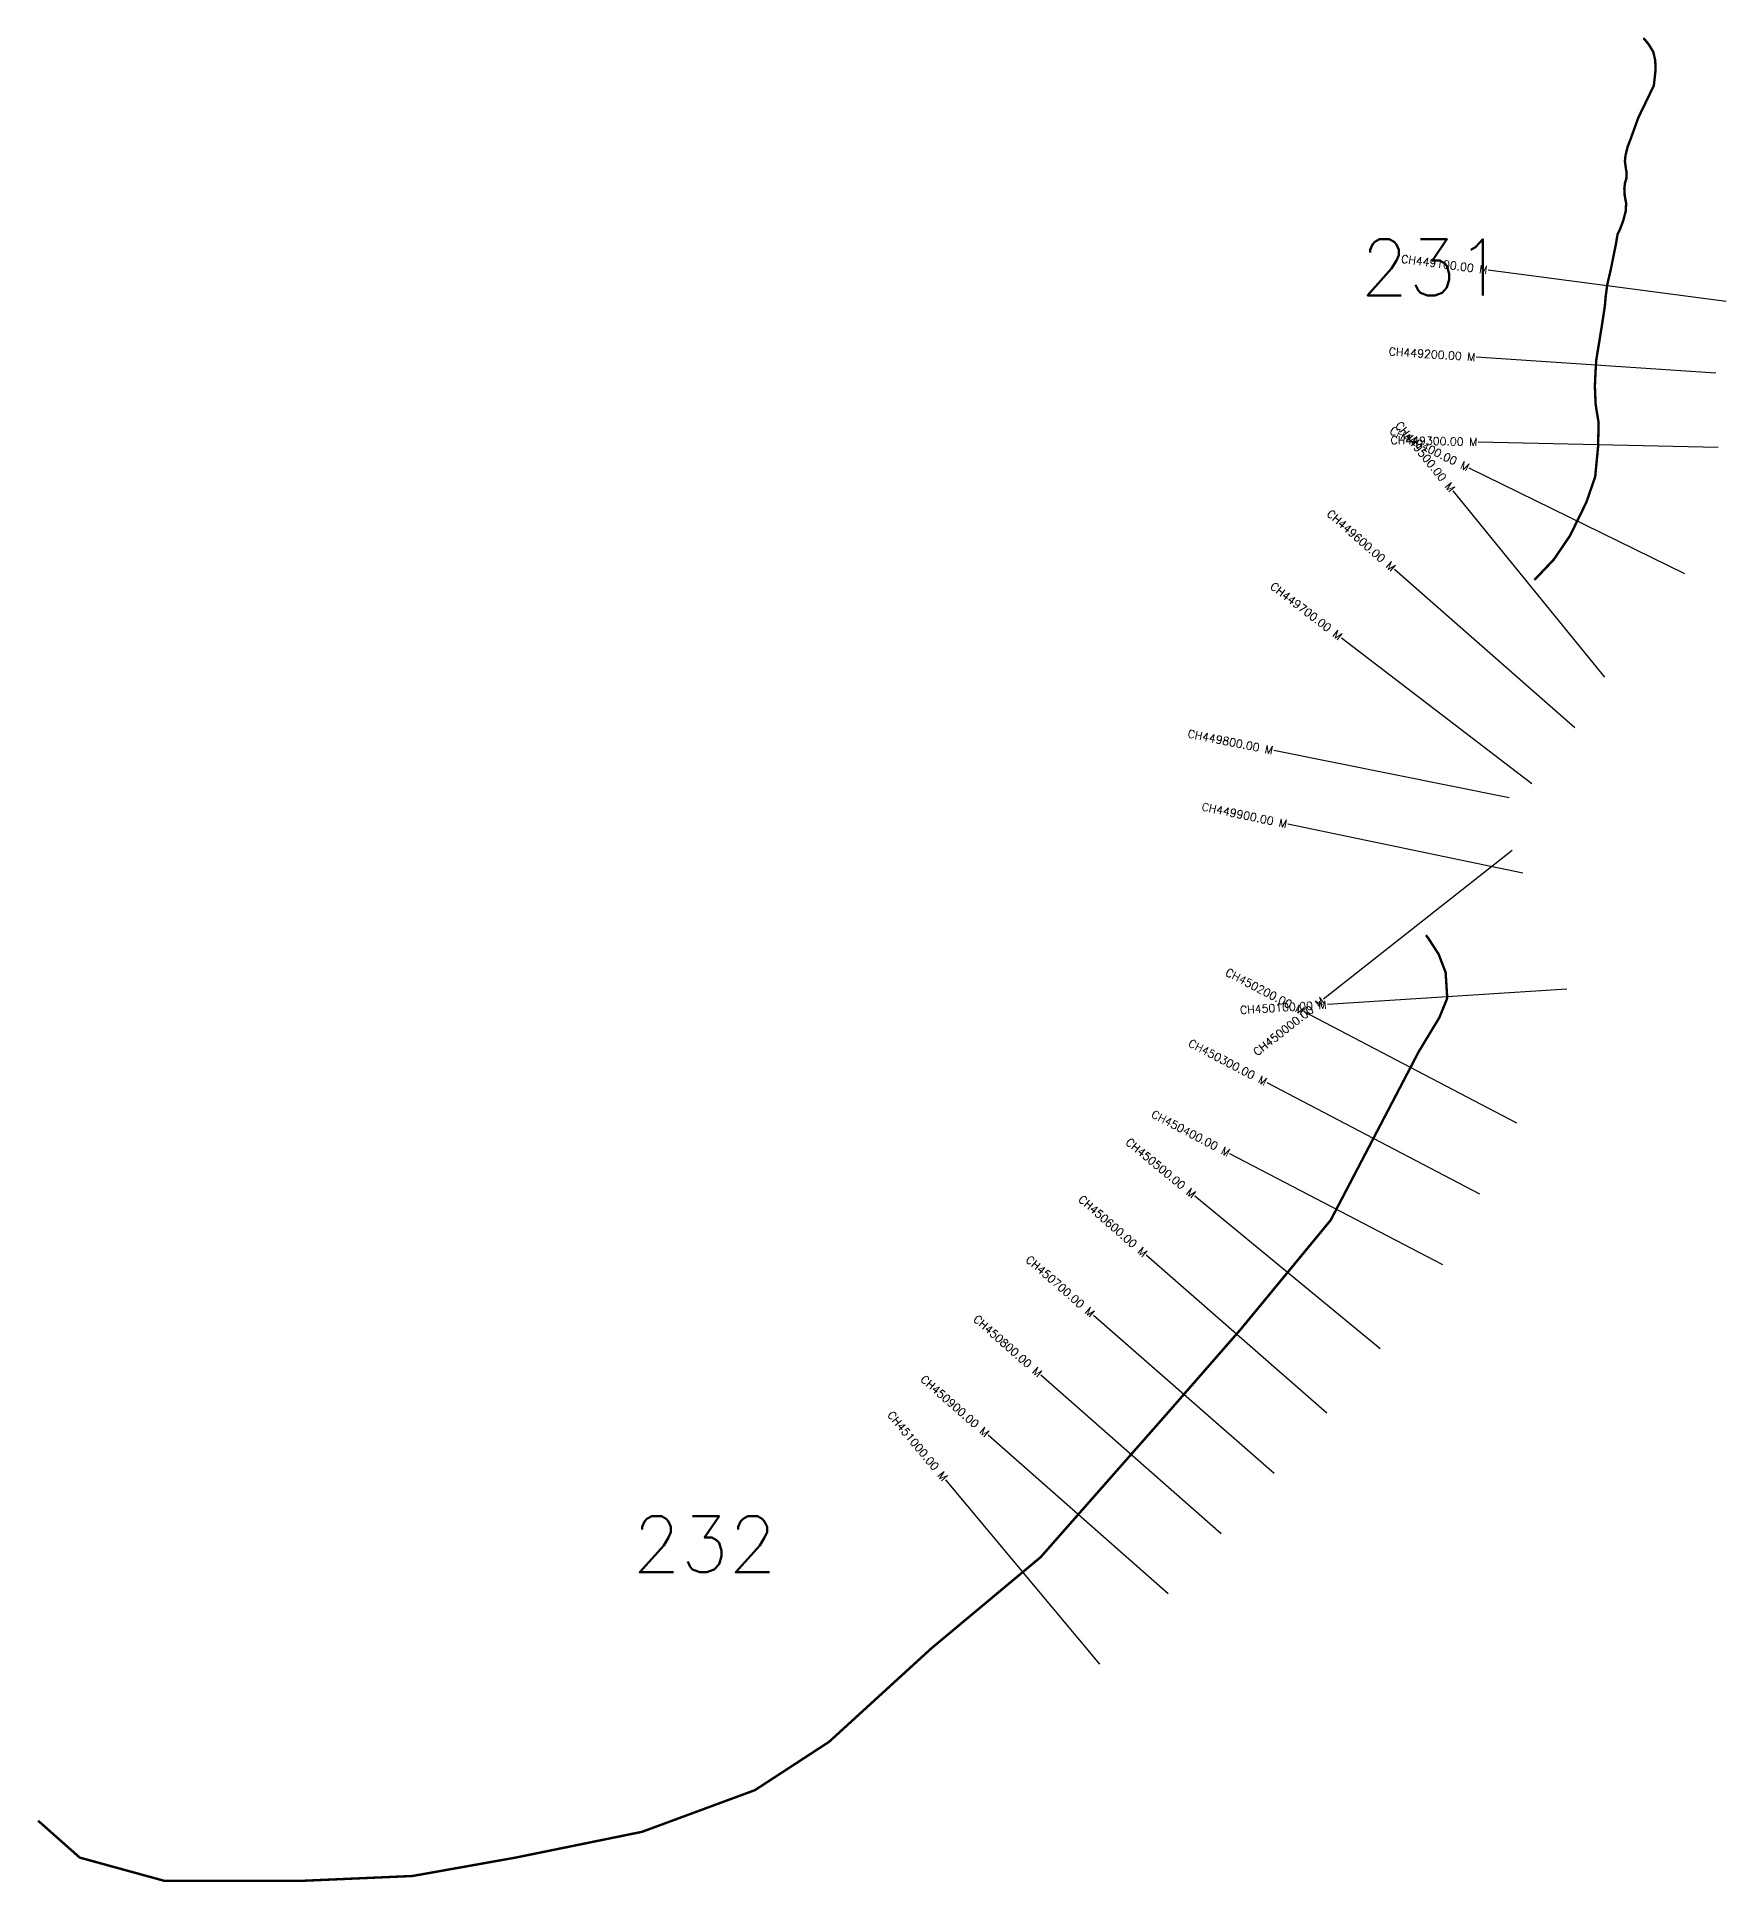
# Model space of a CAD drawing. Header units: metres. Extents: x 311191 to 315926, y 1912676 to 1914982.
# Drawn here: x 311191 to 313302, y 1912676 to 1914982 of the extents above; entities that cross this region are included whole.
import ezdxf
from ezdxf.enums import TextEntityAlignment as Align

# ---------------------------------------------------------------- set-up
doc = ezdxf.new("R2010")
doc.units = ezdxf.units.M
for name, color, linetype in [('CS', 134, 'Continuous'), ('CSMark', 6, 'Continuous'), ('NATURALLY PROTECTED', 3, 'Continuous')]:
    doc.layers.add(name, color=color, linetype=linetype)
doc.styles.get("Standard").update_dxf_attribs({"font": 'simplex.shx'})

msp = doc.modelspace()

# ---------------------------------------------------------------- linework, layer by layer
at = {"layer": 'CS'}
for p, q in [((313301.7, 1914651.2), (313004.3, 1914690.5)), ((313288.7, 1914561.9), (312989.3, 1914581.8)), ((313291.7, 1914468.7), (312991.8, 1914475.7)), ((313250.3, 1914310.9), (312980.8, 1914442.9)), ((313150.1, 1914181.9), (312960.7, 1914414.5)), ((313112.8, 1914118.4), (312887.3, 1914316.2)), ((313059.1, 1914048.4), (312820.9, 1914230.7)), ((313030.5, 1914030.9), (312736.4, 1914090)), ((313047.6, 1913936.8), (312753.9, 1913998)), ((313034.3, 1913965.1), (312798.6, 1913779.5)), ((313102.8, 1913791.9), (312803.4, 1913772.7)), ((313040.2, 1913624.6), (312774.2, 1913763.4)), ((312993.9, 1913535.9), (312728, 1913674.8)), ((312947.6, 1913447.3), (312681.7, 1913586.1)), ((312869.4, 1913342.4), (312637.9, 1913533.2)), ((312802.8, 1913262.1), (312576.9, 1913459.5)), ((312737, 1913186.8), (312511.1, 1913384.2)), ((312670.6, 1913111.3), (312445.5, 1913309.5)), ((312604.6, 1913036.2), (312379.4, 1913234.5)), ((312518.9, 1912948.3), (312326.7, 1913178.6))]:
    msp.add_line(p, q, dxfattribs=at)
at = {"layer": 'NATURALLY PROTECTED', "const_width": 3, "flags": 128}
for points in [[(313198.5, 1914980.5), (313205, 1914972.6), (313210.6, 1914963.4), (313213.1, 1914952.9), (313213.6, 1914941.5), (313211.4, 1914921.2), (313191.9, 1914880.8), (313182.2, 1914853.9), (313178.5, 1914844.4), (313176, 1914833.8), (313175.2, 1914826.8), (313176.3, 1914818.5), (313177.4, 1914811.8), (313177, 1914804.9), (313175.3, 1914799.2), (313174.5, 1914792.4), (313175, 1914783.7), (313176.8, 1914773.9), (313176.2, 1914764.1), (313173.1, 1914752.1), (313169.2, 1914741.9), (313166.1, 1914735.3), (313164, 1914723), (313161, 1914708.3), (313157.8, 1914692.3), (313153.1, 1914671.9), (313151.1, 1914656.7), (313150.2, 1914645.7), (313146, 1914618.3), (313139.5, 1914578.6), (313138.5, 1914563.3), (313137.7, 1914545.4), (313138.6, 1914523.2), (313139.9, 1914514.6), (313142.4, 1914499.7), (313141.7, 1914469.8), (313138.1, 1914432.3), (313127, 1914400.2), (313106.5, 1914358.4), (313086.4, 1914328.9), (313064, 1914305.2), (313061.9, 1914303.5)], [(312926.6, 1913859.4), (312929.5, 1913855.6), (312942.5, 1913835.5), (312951.2, 1913812.8), (312953.2, 1913780.6), (312943.3, 1913756.3), (312917.8, 1913714.2), (312807.5, 1913503.2), (312694.8, 1913366.5), (312606.5, 1913265.4), (312445.1, 1913082.1), (312308.4, 1912968), (312180.7, 1912851.3), (312088, 1912790.9), (311946.9, 1912738.8), (311788.9, 1912706.6), (311660, 1912683.6), (311520.4, 1912677.5), (311350.1, 1912677.5), (311244.2, 1912706.6), (311192.2, 1912752.7)]]:
    msp.add_lwpolyline(points, dxfattribs=at)

# ---------------------------------------------------------------- texts
at = {"char_height": 70, "attachment_point": 1}
for s, width, insert in [('231', 95.172, (312844.7, 1914729)), ('232', 262.546, (311935.1, 1913133.3))]:
    msp.add_mtext_dynamic_manual_height_columns(s, width=width, gutter_width=1, heights=[0], dxfattribs=dict(at, insert=insert))
at = {"layer": 'CSMark'}
for s, rotation, p in [('CH449100.00 M', 352.4652, (313003.3, 1914690.6)), ('CH449200.00 M', 356.2058, (312988.4, 1914581.8)), ('CH449400.00 M', 333.9109, (312979.9, 1914443.3)), ('CH449300.00 M', 358.6718, (312990.8, 1914475.7)), ('CH449500.00 M', 309.1566, (312960, 1914415.3)), ('CH449600.00 M', 318.7412, (312886.5, 1914316.8)), ('CH449700.00 M', 322.5785, (312820.1, 1914231.4)), ('CH449800.00 M', 348.6517, (312735.4, 1914090.2)), ('CH449900.00 M', 348.2308, (312752.9, 1913998.2)), ('CH450200.00 M', 332.4273, (312773.4, 1913763.9)), ('CH450100.00 M', 3.6707, (312802.4, 1913772.6)), ('CH450000.00 M', 38.2129, (312797.8, 1913778.9)), ('CH450300.00 M', 332.4273, (312727.1, 1913675.3)), ('CH450400.00 M', 332.4273, (312680.8, 1913586.6)), ('CH450500.00 M', 320.4908, (312637.2, 1913533.9)), ('CH450600.00 M', 318.8468, (312576.2, 1913460.2)), ('CH450700.00 M', 318.8468, (312510.4, 1913384.9)), ('CH450800.00 M', 318.6376, (312444.7, 1913310.2)), ('CH450900.00 M', 318.6376, (312378.6, 1913235.1)), ('CH451000.00 M', 309.8454, (312326, 1913179.4))]:
    msp.add_text(s, height=10, rotation=rotation, dxfattribs=at).set_placement(p, align=Align.MIDDLE_RIGHT)

doc.saveas('drawing.dxf')
